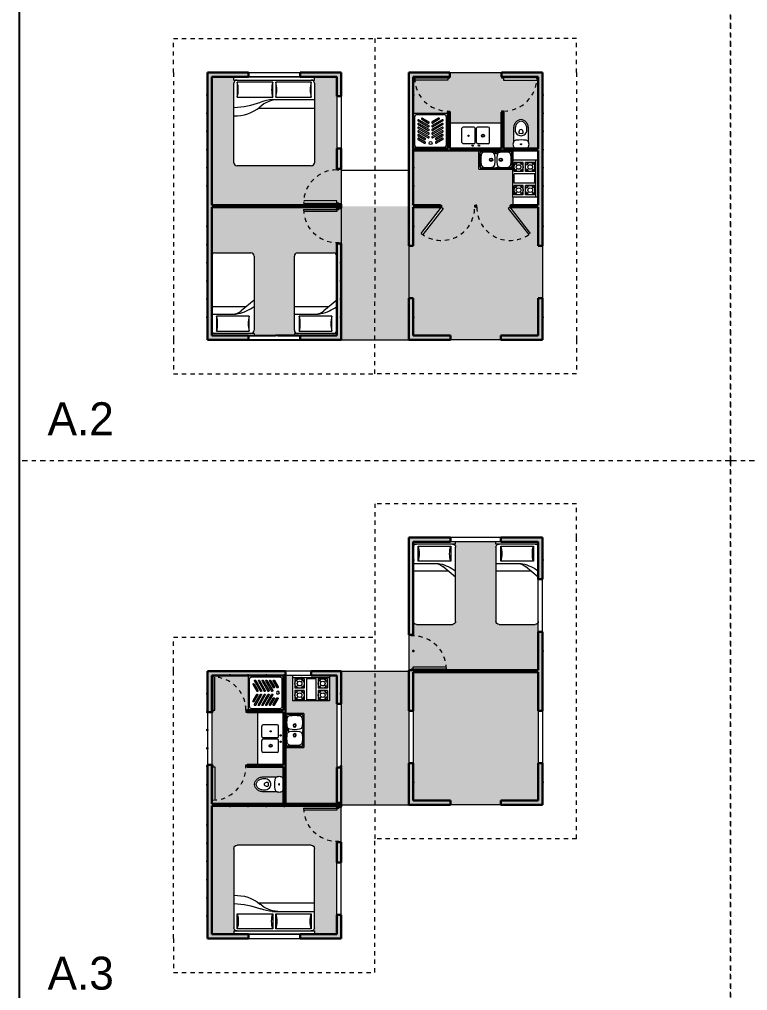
# Model space of a CAD drawing. Header units: millimetres. Extents: x 0 to 77.1, y -22.3 to 58.9.
# Drawn here: x 0.04 to 17.21, y 13.56 to 36.46 of the extents above; entities that cross this region are included whole.
import ezdxf

# ---------------------------------------------------------------- set-up
doc = ezdxf.new("R2010")
doc.units = ezdxf.units.MM
doc.linetypes.add('DASHDOT', pattern=[1, 0.5, -0.25, 0, -0.25])
doc.linetypes.add('HIDDEN4', pattern=[2.34375, 1.5625, -0.78125])
doc.layers.add('0 1 Sombreado', color=7, linetype='Continuous', lineweight=5, true_color=0xd6d6d6)
for name, color, linetype, lineweight in [('0.1normal', 7, 'Continuous', 15), ('01 Moviliario', 251, 'Continuous', 15), ('01gorda', 7, 'Continuous', 30), ('01gris', 252, 'Continuous', 9)]:
    doc.layers.add(name, color=color, linetype=linetype, lineweight=lineweight)

# ---------------------------------------------------------------- blocks, each defined once
blk = doc.blocks.new('MHPLS012')
at = {"linetype": 'ByBlock'}
for p, q in [((-2.024, 0.95), (-0.152, 0.95)), ((-0.076, 0.95), (-0.076, -0.95)), ((-0.076, 0.95), (0, 0.95)), ((0, 0.95), (0, -0.95)), ((-2.1, -0.874), (-2.1, 0.874)), ((-0.483, 0.874), (-0.483, 0.036)), ((-0.127, 0.874), (-0.483, 0.874)), ((-0.127, 0.036), (-0.127, 0.874)), ((-0.737, 0.366), (-0.737, -0.95)), ((-0.533, 0.041), (-0.533, -0.95)), ((-0.483, 0.036), (-0.127, 0.036)), ((-0.483, -0.036), (-0.483, -0.874)), ((-0.127, -0.036), (-0.483, -0.036)), ((-0.127, -0.874), (-0.127, -0.036)), ((-0.483, -0.874), (-0.127, -0.874)), ((-0.152, -0.95), (-2.024, -0.95)), ((-0.076, -0.95), (0, -0.95))]:
    blk.add_line(p, q, dxfattribs=at)
for centre, radius, start, end in [((-2.024, 0.874), 0.0762, 90, 180), ((-0.019, 0.912), 0.898, 177.5673, 219.5461), ((1.615, 1.088), 2.343, 183.3665, 199.2534), ((-0.152, 0.874), 0.0762, 0, 90), ((-0.305, 1.483), 0.635, 253.7398, 286.2602), ((-1.227, -0.125), 0.694, 3.1663, 42.0658), ((-1.458, -0.029), 0.927, 4.2918, 21.7676), ((-0.305, -0.574), 0.635, 73.7398, 106.2602), ((-0.305, 0.574), 0.635, 253.7398, 286.2602), ((-2.024, -0.874), 0.0762, 180, 270), ((-0.305, -1.483), 0.635, 73.7398, 106.2602), ((-0.152, -0.874), 0.0762, 270, 0)]:
    blk.add_arc(centre, radius, start, end, dxfattribs=at)
blk = doc.blocks.new('MHPLS011')
at = {"linetype": 'ByBlock'}
for p, q in [((-1.95, 0.076), (-1.95, 0.924)), ((-1.874, 1), (-0.127, 1)), ((-0.835, 1), (-0.58, 0.697)), ((-0.051, 1), (-0.051, 0)), ((-0.051, 1), (0, 1)), ((0, 1), (0, 0)), ((-0.686, 0), (-0.686, 0.822)), ((-0.457, 0.886), (-0.457, 0.114)), ((-0.102, 0.886), (-0.457, 0.886)), ((-0.102, 0.114), (-0.102, 0.886)), ((-0.508, 0), (-0.508, 0.561)), ((-0.127, 0), (-1.874, 0)), ((-0.457, 0.114), (-0.102, 0.114)), ((-0.051, 0), (0, 0))]:
    blk.add_line(p, q, dxfattribs=at)
for centre, radius, start, end in [((-1.874, 0.924), 0.0762, 90, 180), ((-1.522, 0.392), 1.034, 13.3928, 36.0202), ((-0.127, 0.924), 0.0762, 0, 90), ((-0.813, 0.501), 0.305, 0, 40.1059), ((-0.279, 1.495), 0.635, 253.7398, 286.2602), ((-0.813, 0.561), 0.305, 0, 13.3928), ((-1.874, 0.076), 0.0762, 180, 270), ((-0.279, -0.495), 0.635, 73.7398, 106.2602), ((-0.127, 0.076), 0.0762, 270, 0)]:
    blk.add_arc(centre, radius, start, end, dxfattribs=at)
blk = doc.blocks.new('SAPLS515')
for p, q in [((-0.55, 0.656), (-0.412, 0.576)), ((-0.2, 0.656), (-0.338, 0.576)), ((-0.643, 0.595), (-0.427, 0.47)), ((-0.643, 0.515), (-0.427, 0.39)), ((-0.643, 0.435), (-0.427, 0.31)), ((-0.628, 0.621), (-0.412, 0.496)), ((-0.628, 0.541), (-0.412, 0.416)), ((-0.628, 0.461), (-0.412, 0.336)), ((-0.565, 0.63), (-0.427, 0.55)), ((-0.122, 0.621), (-0.338, 0.496)), ((-0.122, 0.541), (-0.338, 0.416)), ((-0.122, 0.461), (-0.338, 0.336)), ((-0.185, 0.63), (-0.323, 0.55)), ((-0.107, 0.595), (-0.323, 0.47)), ((-0.107, 0.515), (-0.323, 0.39)), ((-0.107, 0.435), (-0.323, 0.31)), ((-0.643, 0.355), (-0.427, 0.23)), ((-0.643, 0.275), (-0.505, 0.195)), ((-0.628, 0.381), (-0.412, 0.256)), ((-0.628, 0.301), (-0.49, 0.221)), ((-0.628, 0.221), (-0.49, 0.141)), ((-0.122, 0.381), (-0.338, 0.256)), ((-0.107, 0.355), (-0.323, 0.23)), ((-0.122, 0.301), (-0.26, 0.221)), ((-0.122, 0.221), (-0.26, 0.141)), ((-0.107, 0.275), (-0.245, 0.195)), ((-0.643, 0.195), (-0.505, 0.115)), ((-0.107, 0.195), (-0.245, 0.115))]:
    blk.add_line(p, q)
blk.add_lwpolyline([(0, 0.76), (0, 0), (-0.75, 0), (-0.75, 0.76), (0, 0.76)], close=True)
blk.add_lwpolyline([(-0.03, 0.68, 0.414214), (-0.08, 0.73), (-0.67, 0.73, 0.414214), (-0.72, 0.68), (-0.72, 0.08, 0.414214), (-0.67, 0.03), (-0.08, 0.03, 0.414214), (-0.03, 0.08)], format="xyb", close=True)
blk.add_circle((-0.375, 0.118), 0.0325)
for centre, start, end in [((-0.558, 0.643), 60, 240), ((-0.192, 0.643), 300, 120), ((-0.636, 0.608), 60, 240), ((-0.636, 0.528), 60, 240), ((-0.636, 0.448), 60, 240), ((-0.419, 0.563), 240, 60), ((-0.419, 0.483), 240, 60), ((-0.331, 0.563), 120, 300), ((-0.331, 0.483), 120, 300), ((-0.114, 0.608), 300, 120), ((-0.114, 0.528), 300, 120), ((-0.114, 0.448), 300, 120), ((-0.636, 0.368), 60, 240), ((-0.636, 0.288), 60, 240), ((-0.636, 0.208), 60, 240), ((-0.497, 0.208), 240, 60), ((-0.419, 0.403), 240, 60), ((-0.419, 0.323), 240, 60), ((-0.419, 0.243), 240, 60), ((-0.331, 0.403), 120, 300), ((-0.331, 0.323), 120, 300), ((-0.331, 0.243), 120, 300), ((-0.253, 0.208), 120, 300), ((-0.114, 0.368), 300, 120), ((-0.114, 0.288), 300, 120), ((-0.114, 0.208), 300, 120), ((-0.497, 0.128), 240, 60), ((-0.253, 0.128), 120, 300)]:
    blk.add_arc(centre, 0.015, start, end)
blk = doc.blocks.new('Muko02pl')
at = {"color": 0, "linetype": 'ByBlock'}
for p, q in [((0.436, 0), (-0.436, 0)), ((-0.436, 0), (-0.436, -0.6)), ((0.436, 0), (0.436, -0.6)), ((0.436, -0.055), (-0.436, -0.055)), ((-0.164, -0.082), (-0.382, -0.082)), ((-0.382, -0.082), (-0.382, -0.3)), ((-0.35, -0.114), (-0.311, -0.152)), ((-0.196, -0.114), (-0.234, -0.152)), ((-0.164, -0.082), (-0.164, -0.3)), ((0.109, -0.082), (-0.109, -0.082)), ((-0.109, -0.082), (-0.109, -0.573)), ((0.109, -0.082), (0.109, -0.573)), ((0.164, -0.082), (0.164, -0.3)), ((0.382, -0.082), (0.164, -0.082)), ((0.196, -0.114), (0.234, -0.152)), ((0.35, -0.114), (0.311, -0.152)), ((0.382, -0.082), (0.382, -0.3)), ((-0.164, -0.3), (-0.382, -0.3)), ((-0.382, -0.355), (-0.382, -0.573)), ((-0.164, -0.355), (-0.382, -0.355)), ((-0.311, -0.229), (-0.35, -0.268)), ((-0.35, -0.386), (-0.311, -0.425)), ((-0.234, -0.229), (-0.196, -0.268)), ((-0.196, -0.386), (-0.234, -0.425)), ((-0.164, -0.355), (-0.164, -0.573)), ((0.382, -0.3), (0.164, -0.3)), ((0.164, -0.355), (0.164, -0.573)), ((0.382, -0.355), (0.164, -0.355)), ((0.234, -0.229), (0.196, -0.268)), ((0.196, -0.386), (0.234, -0.425)), ((0.311, -0.229), (0.35, -0.268)), ((0.35, -0.386), (0.311, -0.425)), ((0.382, -0.355), (0.382, -0.573)), ((0.436, -0.6), (-0.436, -0.6)), ((-0.164, -0.573), (-0.382, -0.573)), ((-0.311, -0.502), (-0.35, -0.541)), ((-0.234, -0.502), (-0.196, -0.541)), ((0.109, -0.573), (-0.109, -0.573)), ((0.382, -0.573), (0.164, -0.573)), ((0.234, -0.502), (0.196, -0.541)), ((0.311, -0.502), (0.35, -0.541))]:
    blk.add_line(p, q, dxfattribs=at)
for centre, radius in [((-0.273, -0.191), 0.109), ((-0.273, -0.191), 0.0545), ((0.273, -0.191), 0.109), ((0.273, -0.191), 0.0545), ((-0.273, -0.464), 0.109), ((-0.273, -0.464), 0.0545), ((0.273, -0.464), 0.109), ((0.273, -0.464), 0.0545)]:
    blk.add_circle(centre, radius, dxfattribs=at)
blk = doc.blocks.new('bacha1')
for p, q in [((712.049, 1579.851), (712.849, 1579.851)), ((712.049, 1579.416), (712.049, 1579.851)), ((712.066, 1579.634), (712.066, 1579.794)), ((712.076, 1579.634), (712.076, 1579.794)), ((712.106, 1579.834), (712.449, 1579.834)), ((712.106, 1579.824), (712.449, 1579.824)), ((712.792, 1579.834), (712.449, 1579.834)), ((712.792, 1579.824), (712.449, 1579.824)), ((712.822, 1579.634), (712.822, 1579.794)), ((712.832, 1579.634), (712.832, 1579.794)), ((712.849, 1579.851), (712.849, 1579.416)), ((712.066, 1579.634), (712.066, 1579.473)), ((712.076, 1579.634), (712.076, 1579.473)), ((712.106, 1579.443), (712.449, 1579.443)), ((712.106, 1579.433), (712.449, 1579.433)), ((712.792, 1579.443), (712.449, 1579.443)), ((712.792, 1579.433), (712.449, 1579.433)), ((712.822, 1579.634), (712.822, 1579.473)), ((712.832, 1579.634), (712.832, 1579.473)), ((712.049, 1579.416), (712.849, 1579.416))]:
    blk.add_line(p, q)
for centre, radius in [((712.335, 1579.634), 0.038), ((712.335, 1579.634), 0.0275), ((712.449, 1579.792), 0.0175), ((712.563, 1579.634), 0.038), ((712.563, 1579.634), 0.0275)]:
    blk.add_circle(centre, radius)
for centre, radius, start, end in [((712.106, 1579.794), 0.04, 90, 180), ((712.106, 1579.794), 0.03, 90, 180), ((712.841, 1579.634), 0.75, 171.3003, 188.6997), ((712.174, 1579.736), 0.075, 97.2543, 171.3003), ((712.259, 1579.066), 0.75, 90, 97.2543), ((712.259, 1579.066), 0.75, 82.3964, 90), ((712.348, 1579.735), 0.075, 8.654, 82.3964), ((711.681, 1579.634), 0.75, 351.346, 8.654), ((713.217, 1579.634), 0.75, 171.346, 188.654), ((712.55, 1579.735), 0.075, 97.6036, 171.346), ((712.639, 1579.066), 0.75, 90, 97.6036), ((712.639, 1579.066), 0.75, 82.7457, 90), ((712.724, 1579.736), 0.075, 8.6997, 82.7457), ((712.792, 1579.794), 0.04, 0, 90), ((712.792, 1579.794), 0.03, 0, 90), ((712.057, 1579.634), 0.75, 351.3003, 8.6997), ((712.106, 1579.473), 0.04, 180, 270), ((712.106, 1579.473), 0.03, 180, 270), ((712.174, 1579.532), 0.075, 188.6997, 262.7457), ((712.259, 1580.201), 0.75, 262.7457, 270), ((712.259, 1580.201), 0.75, 270, 277.6036), ((712.348, 1579.532), 0.075, 277.6036, 351.346), ((712.55, 1579.532), 0.075, 188.654, 262.3964), ((712.639, 1580.201), 0.75, 262.3964, 270), ((712.639, 1580.201), 0.75, 270, 277.2543), ((712.724, 1579.532), 0.075, 277.2543, 351.3003), ((712.792, 1579.473), 0.03, 270, 0), ((712.792, 1579.473), 0.04, 270, 0)]:
    blk.add_arc(centre, radius, start, end)
blk = doc.blocks.new('ISS-I-23')
for points in [[(-0.12, -0.195, 0.039865), (0.11, -0.196, 0.119667), (0.139, -0.189, 0.104889), (0.166, -0.167, 0.089081), (0.182, -0.136, 0.080417), (0.189, -0.098, 0.080417), (0.182, -0.06, 0.089081), (0.166, -0.029, 0.104889), (0.139, -0.007, 0.119667), (0.11, 0), (-0.11, 0, 0.119667), (-0.139, -0.007, 0.104889), (-0.166, -0.029, 0.089081), (-0.182, -0.06, 0.080417), (-0.189, -0.098, 0.080417), (-0.182, -0.136, 0.089081), (-0.166, -0.167, 0.104889), (-0.139, -0.189, 0.119667), (-0.11, -0.196)], [(-0.18, -0.143), (-0.18, -0.437, 0.00435), (-0.18, -0.442, 0.076078), (-0.166, -0.536, 0.08622), (-0.127, -0.61, 0.105939), (-0.066, -0.663, 0.125873), (0, -0.68, 0.125873), (0.066, -0.663, 0.105939), (0.127, -0.61, 0.08622), (0.166, -0.536, 0.076078), (0.18, -0.442, 0.00435), (0.18, -0.437), (0.18, -0.143)], [(0.14, -0.437, 0.10073), (0.129, -0.385, 0.099391), (0.099, -0.341, 0.097553), (0.054, -0.311, 0.096293), (0, -0.301, 0.096293), (-0.054, -0.311, 0.097553), (-0.099, -0.341, 0.099391), (-0.129, -0.385, 0.10073), (-0.14, -0.437, 0.10073)], [(-0.14, -0.437, 0.00435), (-0.14, -0.442, 0.076078), (-0.128, -0.524, 0.08622), (-0.095, -0.586, 0.105939), (-0.047, -0.628, 0.125873), (0, -0.64, 0.125873)], [(0, -0.64, 0.125873), (0.047, -0.628, 0.105939), (0.095, -0.586, 0.08622), (0.128, -0.524, 0.076078), (0.14, -0.442, 0.00435), (0.14, -0.437, 0.00435)]]:
    blk.add_lwpolyline(points, format="xyb")
blk.add_lwpolyline([(0.05, -0.396), (0.05, -0.363, 0.131931), (-0.05, -0.363), (-0.05, -0.396, 1)], format="xyb", close=True)
blk.add_circle((0, -0.1), 0.0127)

msp = doc.modelspace()

# ---------------------------------------------------------------- hatches: boundary and pattern name
at = {"layer": '0 1 Sombreado', "true_color": 0x939598}
h = msp.add_hatch(color=252, dxfattribs=at)
h.dxf.hatch_style = 1
h.paths.add_polyline_path([(6.658, 29.005), (7.525, 29.005), (7.525, 31.173), (7.625, 31.173), (7.625, 28.905), (6.658, 28.905)])
h.paths.add_polyline_path([(4.575, 35.105), (5.443, 35.105), (5.443, 35.205), (4.575, 35.205), (4.475, 35.205), (4.475, 28.905), (5.443, 28.905), (5.443, 29.005), (4.575, 29.005), (4.575, 32.03), (7.525, 32.03), (7.525, 32.08), (6.658, 32.08), (4.575, 32.08)])
at = {"layer": '0 1 Sombreado', "true_color": 0xebebeb}
h = msp.add_hatch(color=7, dxfattribs=at)
h.dxf.hatch_style = 1
h.paths.add_polyline_path([(7.525, 32.913), (7.525, 32.938), (7.525, 35.105), (7, 35.105), (7, 35.029), (6.924, 35.029, -0.414214), (7, 34.953), (7, 33.082, -0.414214), (6.924, 33.005), (5.177, 33.005, -0.414214), (5.1, 33.082), (5.1, 34.953, -0.414214), (5.177, 35.029), (5.1, 35.029), (5.1, 35.105), (4.575, 35.105), (4.575, 32.08), (7.525, 32.08), (7.525, 32.105), (7.525, 32.13), (6.743, 32.13, -0.414214)])
at = {"layer": '0 1 Sombreado', "true_color": 0x939598}
h = msp.add_hatch(color=252, dxfattribs=at)
h.dxf.hatch_style = 1
h.paths.add_polyline_path([(7.525, 34.652), (7.625, 34.652), (7.625, 35.205), (6.658, 35.205), (6.658, 35.205), (6.658, 35.177), (6.658, 35.105), (7.525, 35.105)])
h.paths.add_polyline_path([(7.625, 33.416), (7.525, 33.416), (7.525, 32.938), (7.625, 32.938)])
h = msp.add_hatch(color=252, dxfattribs=at)
h.dxf.hatch_style = 1
h.paths.add_polyline_path([(12.375, 35.205), (11.408, 35.205), (11.408, 35.105), (11.458, 35.105), (12.275, 35.105), (12.275, 33.416), (11.741, 33.416), (11.458, 33.416), (11.458, 34.273), (11.408, 34.273), (11.408, 33.416), (10.193, 33.416), (10.193, 34.273), (10.143, 34.273), (10.143, 33.416), (9.325, 33.416), (9.325, 35.105), (10.193, 35.105), (10.193, 35.205), (9.225, 35.205), (9.225, 31.123), (9.325, 31.123), (9.325, 31.173), (9.325, 32.005), (9.325, 32.03), (9.968, 32.03), (9.968, 32.08), (9.325, 32.08), (9.325, 33.366), (12.275, 33.366), (12.275, 32.105), (12.275, 32.08), (11.683, 32.08), (11.633, 32.08), (11.633, 32.03), (12.275, 32.03), (12.275, 31.123), (12.375, 31.123), (12.375, 31.173), (12.375, 32.005)])
at = {"layer": '0 1 Sombreado', "true_color": 0xebebeb}
h = msp.add_hatch(color=7, dxfattribs=at)
h.dxf.hatch_style = 1
h.paths.add_polyline_path([(9.361, 35.08), (10.143, 35.08), (10.143, 35.105), (9.325, 35.105), (9.325, 34.245), (10.143, 34.245), (10.143, 34.273), (10.143, 34.298, -0.414214)])
h = msp.add_hatch(color=7, dxfattribs=at)
h.dxf.hatch_style = 1
h.paths.add_polyline_path([(12.238, 35.03), (11.458, 35.03), (11.458, 35.08), (11.408, 35.08), (11.408, 35.105), (11.408, 35.205), (10.193, 35.205), (10.193, 35.105), (10.193, 35.08), (10.143, 35.08), (10.143, 35.03), (9.363, 35.03, 0.395599), (10.143, 34.298), (10.193, 34.298), (10.193, 34.273), (10.193, 34.016), (11.408, 34.016), (11.408, 34.273), (11.408, 34.298), (11.458, 34.298, 0.395599)])
h = msp.add_hatch(color=7, dxfattribs=at)
h.dxf.hatch_style = 1
h.paths.add_polyline_path([(12.275, 35.105), (11.458, 35.105), (11.458, 35.08), (12.24, 35.08, -0.414214), (11.458, 34.298), (11.458, 34.273), (11.458, 33.416), (11.757, 33.416, -0.119667), (11.727, 33.423, -0.104889), (11.701, 33.445, -0.089081), (11.684, 33.476, -0.080417), (11.678, 33.514, -0.094775), (11.687, 33.559), (11.687, 33.853, -0.00435), (11.686, 33.858, -0.076078), (11.701, 33.952, -0.08622), (11.739, 34.026, -0.105939), (11.8, 34.079, -0.125873), (11.867, 34.096, -0.125873), (11.933, 34.079, -0.105939), (11.994, 34.026, -0.08622), (12.032, 33.952, -0.080454), (12.047, 33.853), (12.047, 33.559, -0.094778), (12.055, 33.514, -0.080417), (12.049, 33.476, -0.089081), (12.032, 33.445, -0.104889), (12.006, 33.423, -0.119667), (11.977, 33.416), (12.275, 33.416)])
h = msp.add_hatch(color=7, dxfattribs=at)
h.dxf.hatch_style = 1
h.paths.add_polyline_path([(11.675, 32.931), (10.875, 32.931), (10.875, 33.366), (9.325, 33.366), (9.325, 32.105), (9.325, 32.08), (9.968, 32.08), (9.993, 32.08), (9.993, 32.03), (10.033, 32), (9.552, 31.385, 0.60283), (10.775, 32.03), (10.775, 32.08), (10.8, 32.08), (10.825, 32.08), (10.825, 32.03, 0.60283), (12.049, 31.385), (11.568, 32), (11.608, 32.03), (11.608, 32.08), (11.633, 32.08), (11.675, 32.08), (11.675, 32.27)])
h = msp.add_hatch(color=7, dxfattribs=at)
h.dxf.hatch_style = 1
h.paths.add_polyline_path([(7.625, 32.938), (7.575, 32.938), (7.575, 32.913), (7.525, 32.913, 0.395599), (6.745, 32.18), (7.525, 32.18), (7.525, 32.13), (7.575, 32.13), (7.575, 32.105), (7.625, 32.105)])
h = msp.add_hatch(color=7, dxfattribs=at)
h.dxf.hatch_style = 1
h.paths.add_polyline_path([(7.525, 31.173), (7.525, 31.198, -0.414214), (6.743, 31.98), (7.525, 31.98), (7.525, 32.005), (7.525, 32.03), (4.575, 32.03), (4.575, 30.879, -0.414214), (4.652, 30.955), (5.499, 30.955, -0.414214), (5.575, 30.879), (5.575, 29.132, -0.414214), (5.499, 29.056), (5.575, 29.056), (5.575, 29.005), (6.525, 29.005), (6.525, 29.056), (6.602, 29.056, -0.414214), (6.525, 29.132), (6.525, 30.879, -0.414214), (6.602, 30.955), (7.449, 30.955, -0.414214), (7.525, 30.879)])
h = msp.add_hatch(color=7, dxfattribs=at)
h.dxf.hatch_style = 1
h.paths.add_polyline_path([(7.625, 32.005), (7.575, 32.005), (7.575, 31.98), (7.525, 31.98), (7.525, 31.93), (6.745, 31.93, 0.395599), (7.525, 31.198), (7.575, 31.198), (7.575, 31.173), (7.625, 31.173)])
at = {"layer": '0 1 Sombreado', "true_color": 0x58ba48}
h = msp.add_hatch(color=85, dxfattribs=at)
h.dxf.hatch_style = 1
h.paths.add_polyline_path([(8.425, 32.055), (7.625, 32.055), (7.625, 31.173), (7.625, 29.005), (7.625, 28.905), (8.425, 28.905)])
h = msp.add_hatch(color=85, dxfattribs=at)
h.dxf.hatch_style = 1
h.paths.add_polyline_path([(9.225, 32.055), (8.425, 32.055), (8.425, 28.905), (9.225, 28.905)])
at = {"layer": '0 1 Sombreado', "true_color": 0xebebeb}
h = msp.add_hatch(color=7, dxfattribs=at)
h.dxf.hatch_style = 1
h.paths.add_polyline_path([(12.375, 31.123), (12.275, 31.123), (12.275, 31.173), (12.275, 32.03), (11.633, 32.03), (11.633, 32.03), (11.608, 32.03), (12.089, 31.414, -0.624849), (10.825, 32.03), (10.8, 32.03), (10.775, 32.03, -0.624849), (9.512, 31.414), (9.993, 32.03), (9.968, 32.03), (9.325, 32.03), (9.325, 31.123), (9.225, 31.123), (9.225, 29.888), (9.325, 29.888), (9.325, 29.838), (9.325, 29.005), (10.208, 29.005), (10.208, 28.905), (11.393, 28.905), (11.393, 29.005), (12.275, 29.005), (12.275, 29.888), (12.375, 29.888)])
at = {"layer": '0 1 Sombreado', "true_color": 0x939598}
h = msp.add_hatch(color=252, dxfattribs=at)
h.dxf.hatch_style = 1
h.paths.add_polyline_path([(10.208, 29.005), (9.325, 29.005), (9.325, 29.888), (9.225, 29.888), (9.225, 29.838), (9.225, 28.905), (10.208, 28.905)])
h = msp.add_hatch(color=252, dxfattribs=at)
h.dxf.hatch_style = 1
h.paths.add_polyline_path([(12.375, 29.888), (12.275, 29.888), (12.275, 29.005), (11.393, 29.005), (11.393, 28.905), (12.375, 28.905)])
at = {"layer": '0 1 Sombreado', "true_color": 0xebebeb}
h = msp.add_hatch(color=7, dxfattribs=at)
h.dxf.hatch_style = 1
h.paths.add_polyline_path([(12.275, 22.023), (12.275, 22.267, -0.414214), (12.199, 22.191), (11.352, 22.191, -0.414214), (11.275, 22.267), (11.275, 24.014, -0.414214), (11.352, 24.09), (11.275, 24.09), (11.275, 24.141), (10.325, 24.141), (10.325, 24.09), (10.249, 24.09, -0.414214), (10.325, 24.014), (10.325, 22.267, -0.414214), (10.249, 22.191), (9.402, 22.191, -0.414214), (9.325, 22.267), (9.325, 21.948), (9.325, 21.923, -0.414214), (10.108, 21.141), (9.325, 21.141), (9.325, 21.116), (12.275, 21.116)])
h.paths.add_polyline_path([(9.325, 21.923), (9.275, 21.923), (9.275, 21.948), (9.225, 21.948), (9.225, 21.116), (9.275, 21.116), (9.275, 21.141), (9.325, 21.141), (9.325, 21.191), (10.106, 21.191, 0.395599)])
h.paths.add_polyline_path([(7.525, 20.323), (7.525, 20.991), (7.356, 20.991), (7.356, 20.391), (6.484, 20.391), (6.484, 20.991), (6.315, 20.991), (6.315, 20.095), (6.75, 20.095), (6.75, 19.295), (6.315, 19.295), (6.315, 17.966), (7.525, 17.966), (7.525, 17.991), (7.525, 18.823)])
h.paths.add_polyline_path([(5.665, 20.123), (5.408, 20.123), (5.383, 20.123), (5.383, 20.173, 0.395599), (4.65, 20.953), (4.65, 20.173), (4.6, 20.173), (4.6, 20.123), (4.575, 20.123), (4.575, 18.883), (4.6, 18.883), (4.6, 18.833), (4.65, 18.833), (4.65, 18.053, 0.395599), (5.383, 18.833), (5.383, 18.883), (5.408, 18.883), (5.665, 18.883)])
h.paths.add_polyline_path([(12.275, 20.158), (12.275, 20.208), (12.275, 21.066), (11.683, 21.066), (9.325, 21.066), (9.325, 20.158), (9.325, 18.923), (9.325, 18.873), (9.325, 18.041), (10.208, 18.041), (10.208, 17.941), (11.393, 17.941), (11.393, 18.041), (12.275, 18.041), (12.275, 18.923)])
h.paths.add_polyline_path([(4.6, 20.955), (4.6, 20.173), (4.575, 20.173), (4.575, 20.991), (5.436, 20.991), (5.436, 20.173), (5.408, 20.173), (5.383, 20.173, 0.414214)])
at = {"layer": '0 1 Sombreado', "true_color": 0x939598}
h = msp.add_hatch(color=252, dxfattribs=at)
h.dxf.hatch_style = 1
h.paths.add_polyline_path([(10.208, 24.141), (9.325, 24.141), (9.325, 21.948), (9.225, 21.948), (9.225, 23.308), (9.225, 24.241), (10.208, 24.241)])
h = msp.add_hatch(color=252, dxfattribs=at)
h.dxf.hatch_style = 1
h.paths.add_polyline_path([(12.375, 23.258), (12.275, 23.258), (12.275, 24.141), (11.393, 24.141), (11.393, 24.241), (12.375, 24.241)])
h = msp.add_hatch(color=252, dxfattribs=at)
h.dxf.hatch_style = 1
h.paths.add_polyline_path([(12.375, 21.041), (12.375, 22.023), (12.275, 22.023), (12.275, 21.973), (12.275, 21.116), (11.633, 21.116), (9.225, 21.116), (9.225, 20.158), (9.325, 20.158), (9.325, 20.208), (9.325, 21.041), (9.325, 21.066), (12.275, 21.066), (12.275, 20.158), (12.375, 20.158)])
h.paths.add_polyline_path([(4.475, 17.966), (7.525, 17.966), (7.525, 17.916), (4.575, 17.916), (4.575, 14.891), (5.443, 14.891), (5.443, 14.791), (4.475, 14.791)])
h.paths.add_polyline_path([(7.525, 20.323), (7.625, 20.323), (7.625, 21.091), (6.92, 21.091), (6.92, 20.991), (7.525, 20.991)])
h.paths.add_polyline_path([(7.625, 18.823), (7.525, 18.823), (7.525, 17.991), (7.625, 17.991)])
h = msp.add_hatch(color=252, dxfattribs=at)
h.dxf.hatch_style = 1
edge = h.paths.add_edge_path()
edge.add_line((6.315, 20.966), (6.315, 21.091))
edge.add_line((6.315, 21.091), (4.475, 21.091))
edge.add_line((4.475, 21.091), (4.475, 20.123))
edge.add_line((4.475, 20.123), (4.575, 20.123))
edge.add_line((4.575, 20.123), (4.574, 20.991))
edge.add_line((4.574, 20.991), (6.263, 20.991))
edge.add_line((6.263, 20.991), (6.265, 20.173))
edge.add_line((6.265, 20.173), (5.408, 20.173))
edge.add_line((5.408, 20.173), (5.408, 20.123))
edge.add_line((5.408, 20.123), (6.265, 20.123))
edge.add_line((6.265, 20.123), (6.265, 18.883))
edge.add_line((6.265, 18.883), (5.408, 18.883))
edge.add_line((5.408, 18.883), (5.408, 18.833))
edge.add_line((5.408, 18.833), (6.265, 18.833))
edge.add_line((6.265, 18.833), (6.265, 17.966))
edge.add_line((6.265, 17.966), (4.575, 17.966))
edge.add_line((4.575, 17.966), (4.575, 18.883))
edge.add_line((4.575, 18.883), (4.475, 18.883))
edge.add_line((4.475, 18.883), (4.475, 17.916))
edge.add_line((4.475, 17.916), (6.315, 17.916))
edge.add_line((6.315, 17.916), (6.315, 18.016))
edge.add_line((6.315, 18.016), (6.315, 18.016))
edge.add_line((6.315, 18.016), (6.315, 20.966))
at = {"layer": '0 1 Sombreado', "true_color": 0x58ba48}
h = msp.add_hatch(color=85, dxfattribs=at)
h.dxf.hatch_style = 1
h.paths.add_polyline_path([(8.425, 21.091), (7.625, 21.091), (7.625, 20.208), (7.625, 18.041), (7.625, 17.941), (8.425, 17.941)])
h = msp.add_hatch(color=85, dxfattribs=at)
h.dxf.hatch_style = 1
h.paths.add_polyline_path([(9.225, 21.091), (8.425, 21.091), (8.425, 17.941), (9.225, 17.941)])
at = {"layer": '0 1 Sombreado', "true_color": 0xebebeb}
h = msp.add_hatch(color=7, dxfattribs=at)
h.dxf.hatch_style = 1
edge = h.paths.add_edge_path()
edge.add_line((4.575, 17.966), (4.575, 18.833))
edge.add_line((4.575, 18.833), (4.6, 18.833))
edge.add_line((4.6, 18.833), (4.6, 18.051))
edge.add_arc((4.6, 18.833), 0.782, 270, 360)
edge.add_line((5.383, 18.833), (5.408, 18.833))
edge.add_line((5.408, 18.833), (6.265, 18.833))
edge.add_line((6.265, 18.833), (6.265, 18.534))
edge.add_arc((6.201, 18.534), 0.0636, 0, 27.2959)
edge.add_arc((6.185, 18.526), 0.0822, 27.2959, 51.2472)
edge.add_arc((6.174, 18.512), 0.0994, 51.2472, 71.6093)
edge.add_arc((6.167, 18.491), 0.122, 71.6093, 90)
edge.add_arc((6.167, 18.491), 0.122, 90, 111.6562)
edge.add_line((6.122, 18.604), (5.828, 18.604))
edge.add_arc((5.823, 18.291), 0.313, 89.003, 90)
edge.add_arc((5.823, 18.291), 0.313, 90, 107.4022)
edge.add_arc((5.802, 18.357), 0.245, 107.4022, 127.1137)
edge.add_arc((5.771, 18.398), 0.193, 127.1137, 151.303)
edge.add_arc((5.723, 18.424), 0.138, 151.303, 180)
edge.add_arc((5.723, 18.424), 0.138, 180, 208.697)
edge.add_arc((5.771, 18.451), 0.193, 208.697, 232.8863)
edge.add_arc((5.802, 18.492), 0.245, 232.8863, 252.5978)
edge.add_arc((5.823, 18.558), 0.313, 252.5978, 270.997)
edge.add_line((5.828, 18.244), (6.122, 18.244))
edge.add_arc((6.167, 18.357), 0.122, 248.3431, 270)
edge.add_arc((6.167, 18.357), 0.122, 270, 288.3907)
edge.add_arc((6.174, 18.336), 0.0994, 288.3907, 308.7528)
edge.add_arc((6.185, 18.323), 0.0822, 308.7528, 332.7041)
edge.add_arc((6.201, 18.314), 0.0636, 332.7041, 360)
edge.add_line((6.265, 18.314), (6.265, 17.966))
edge.add_line((6.265, 17.966), (4.575, 17.966))
at = {"layer": '0 1 Sombreado', "true_color": 0x939598}
h = msp.add_hatch(color=252, dxfattribs=at)
h.dxf.hatch_style = 1
h.paths.add_polyline_path([(10.208, 18.041), (9.325, 18.041), (9.325, 18.923), (9.225, 18.923), (9.225, 18.873), (9.225, 17.941), (10.208, 17.941)])
h = msp.add_hatch(color=252, dxfattribs=at)
h.dxf.hatch_style = 1
h.paths.add_polyline_path([(12.375, 18.923), (12.275, 18.923), (12.275, 18.041), (11.393, 18.041), (11.393, 17.941), (12.375, 17.941)])
at = {"layer": '0 1 Sombreado', "true_color": 0xebebeb}
h = msp.add_hatch(color=7, dxfattribs=at)
h.dxf.hatch_style = 1
h.paths.add_polyline_path([(7.525, 17.083), (7.525, 17.058), (7.525, 14.891), (7, 14.891), (7, 14.967), (6.924, 14.967, 0.414214), (7, 15.043), (7, 16.914, 0.414214), (6.924, 16.991), (5.177, 16.991, 0.414214), (5.1, 16.914), (5.1, 15.043, 0.414214), (5.177, 14.967), (5.1, 14.967), (5.1, 14.891), (4.575, 14.891), (4.575, 17.916), (7.525, 17.916), (7.525, 17.891), (7.525, 17.866), (6.743, 17.866, 0.414214)])
h = msp.add_hatch(color=7, dxfattribs=at)
h.dxf.hatch_style = 1
h.paths.add_polyline_path([(7.625, 17.058), (7.575, 17.058), (7.575, 17.083), (7.525, 17.083, -0.395599), (6.745, 17.816), (7.525, 17.816), (7.525, 17.866), (7.575, 17.866), (7.575, 17.891), (7.625, 17.891)])
at = {"layer": '0 1 Sombreado', "true_color": 0x939598}
h = msp.add_hatch(color=252, dxfattribs=at)
h.dxf.hatch_style = 1
h.paths.add_polyline_path([(7.525, 15.344), (7.625, 15.344), (7.625, 14.791), (6.658, 14.791), (6.658, 14.791), (6.658, 14.819), (6.658, 14.891), (7.525, 14.891)])
h.paths.add_polyline_path([(7.625, 16.58), (7.525, 16.58), (7.525, 17.058), (7.625, 17.058)])

# ---------------------------------------------------------------- linework, layer by layer
for p, q in [((6.658, 35.205), (6.658, 35.205)), ((6.658, 35.205), (6.658, 35.177)), ((11.2, 33.416), (10.4, 33.416)), ((5.443, 29.005), (6.083, 29.005)), ((6.638, 29.005), (6.083, 29.005)), ((5.443, 20.991), (6.083, 20.991)), ((6.658, 14.791), (6.658, 14.819)), ((6.658, 14.791), (6.658, 14.791))]:
    msp.add_line(p, q)
at = {"color": 9}
msp.add_line((6.137, 29.005), (6.632, 29.005), dxfattribs=at)
msp.add_lwpolyline([(0.043, 58.77), (77.091, 58.77), (77.091, 0.972), (0.043, 0.972)], close=True)
for points in [[(5.443, 35.206), (5.443, 35.205), (5.443, 35.205)], [(5.443, 35.177), (5.443, 35.205)], [(6.658, 35.205), (6.658, 35.205), (6.658, 35.206)], [(5.443, 28.934), (5.443, 28.905), (6.658, 28.905), (6.658, 28.934)], [(5.443, 28.904), (5.443, 28.905), (6.658, 28.905), (6.658, 28.904)], [(5.443, 21.092), (5.443, 21.091), (6.315, 21.091)], [(5.443, 14.819), (5.443, 14.791)], [(5.443, 14.79), (5.443, 14.791), (5.443, 14.791)], [(6.658, 14.791), (6.658, 14.791), (6.658, 14.79)]]:
    msp.add_lwpolyline(points)
at = {"layer": '0.1normal'}
for p, q in [((5.443, 35.205), (6.658, 35.206)), ((5.443, 35.105), (6.658, 35.105)), ((10.143, 35.08), (10.193, 35.08)), ((10.193, 35.205), (11.408, 35.205)), ((11.458, 35.08), (11.408, 35.08)), ((12.275, 33.416), (12.275, 35.105)), ((7.525, 34.652), (7.525, 33.416)), ((7.625, 34.652), (7.625, 33.416)), ((10.193, 33.416), (11.408, 33.416)), ((12.275, 32.105), (12.275, 33.366)), ((7.625, 32.938), (7.625, 31.173)), ((7.625, 32.905), (9.225, 32.905)), ((8.426, 32.905), (9.225, 32.905)), ((7.525, 32.13), (7.575, 32.13)), ((9.993, 32.03), (9.993, 32.08)), ((11.608, 32.03), (11.608, 32.08)), ((7.525, 31.98), (7.575, 31.98)), ((9.225, 31.123), (9.225, 29.888)), ((12.375, 31.123), (12.375, 29.888)), ((5.443, 29.005), (6.658, 29.005)), ((7.625, 28.905), (9.225, 28.905)), ((11.393, 28.905), (10.208, 28.905)), ((11.393, 24.241), (10.208, 24.241)), ((11.393, 24.141), (10.208, 24.141)), ((9.225, 22.023), (9.225, 23.258)), ((12.275, 22.023), (12.275, 23.258)), ((12.375, 22.023), (12.375, 23.258)), ((9.225, 21.948), (9.225, 21.116)), ((6.92, 21.091), (6.315, 21.091)), ((7.625, 21.091), (9.225, 21.091)), ((9.325, 21.141), (9.275, 21.141)), ((6.92, 20.991), (6.315, 20.991)), ((4.6, 20.173), (4.6, 20.123)), ((7.625, 20.323), (7.525, 20.323)), ((7.525, 20.323), (7.525, 18.823)), ((7.625, 20.323), (7.625, 18.823)), ((9.225, 20.158), (9.225, 18.923)), ((9.225, 20.158), (9.225, 18.923)), ((9.325, 20.158), (9.325, 18.923)), ((9.325, 20.158), (9.325, 18.923)), ((12.275, 20.158), (12.275, 18.923)), ((12.275, 20.158), (12.275, 18.923)), ((12.375, 20.158), (12.375, 18.923)), ((12.375, 20.158), (12.375, 18.923)), ((4.475, 20.123), (4.475, 18.883)), ((4.575, 20.123), (4.575, 18.883)), ((6.265, 20.11), (6.265, 18.896)), ((4.6, 18.833), (4.6, 18.883)), ((7.625, 18.823), (7.525, 18.823)), ((7.625, 17.058), (7.625, 18.823)), ((7.625, 18.823), (7.625, 18.658)), ((7.525, 17.866), (7.575, 17.866)), ((7.625, 17.941), (9.225, 17.941)), ((11.393, 17.941), (10.208, 17.941)), ((7.525, 15.344), (7.525, 16.58)), ((7.625, 15.344), (7.625, 16.58)), ((5.443, 14.891), (6.658, 14.891)), ((5.443, 14.791), (6.658, 14.79))]:
    msp.add_line(p, q, dxfattribs=at)
at = {"layer": '0.1normal', "color": 252, "linetype": 'DASHDOT', "ltscale": 0.25, "true_color": 0x939598}
for points in [[(16.808, 26.052), (0.043, 26.052), (0.043, 38.059), (16.808, 38.059)], [(34.372, 26.052), (16.808, 26.052), (16.808, 38.059), (34.372, 38.059)], [(16.808, 26.052), (0.043, 26.052), (0.043, 12.979), (16.808, 12.979)], [(34.372, 26.052), (16.808, 26.052), (16.808, 12.979), (34.372, 12.979)]]:
    msp.add_lwpolyline(points, close=True, dxfattribs=at)
at = {"layer": '0.1normal'}
for points in [[(5.443, 35.206), (6.658, 35.206), (6.658, 35.105), (5.443, 35.105)], [(10.143, 35.08), (10.143, 35.105), (10.193, 35.105), (10.193, 35.08)], [(11.458, 35.08), (11.458, 35.105), (11.408, 35.105), (11.408, 35.08)], [(10.143, 34.273), (10.143, 34.298), (10.193, 34.298), (10.193, 34.273)], [(11.458, 34.273), (11.458, 34.298), (11.408, 34.298), (11.408, 34.273)], [(7.525, 32.938), (7.525, 32.913), (7.575, 32.913), (7.575, 32.938)], [(7.525, 32.13), (7.525, 32.105), (7.575, 32.105), (7.575, 32.13)], [(9.993, 32.03), (9.968, 32.03), (9.968, 32.08), (9.993, 32.08)], [(10.8, 32.03), (10.775, 32.03), (10.775, 32.08), (10.8, 32.08)], [(10.8, 32.03), (10.825, 32.03), (10.825, 32.08), (10.8, 32.08)], [(11.608, 32.03), (11.633, 32.03), (11.633, 32.08), (11.608, 32.08)], [(7.525, 31.98), (7.525, 32.005), (7.575, 32.005), (7.575, 31.98)], [(7.525, 31.173), (7.525, 31.198), (7.575, 31.198), (7.575, 31.173)], [(9.325, 21.948), (9.325, 21.923), (9.275, 21.923), (9.275, 21.948)], [(9.325, 21.141), (9.325, 21.116), (9.275, 21.116), (9.275, 21.141)], [(4.6, 20.173), (4.575, 20.173), (4.575, 20.123), (4.6, 20.123)], [(5.408, 20.173), (5.383, 20.173), (5.383, 20.123), (5.408, 20.123)], [(4.6, 18.833), (4.575, 18.833), (4.575, 18.883), (4.6, 18.883)], [(5.408, 18.833), (5.383, 18.833), (5.383, 18.883), (5.408, 18.883)], [(7.525, 17.866), (7.525, 17.891), (7.575, 17.891), (7.575, 17.866)], [(7.525, 17.058), (7.525, 17.083), (7.575, 17.083), (7.575, 17.058)], [(5.443, 14.79), (6.658, 14.79), (6.658, 14.891), (5.443, 14.891)]]:
    msp.add_lwpolyline(points, close=True, dxfattribs=at)
for points in [[(9.361, 35.08), (10.143, 35.08)], [(10.143, 35.08), (10.143, 35.03), (9.363, 35.03)], [(11.458, 35.08), (11.458, 35.03), (12.238, 35.03)], [(12.24, 35.08), (11.458, 35.08)], [(6.743, 32.13), (7.525, 32.13)], [(7.525, 32.13), (7.525, 32.18), (6.745, 32.18)], [(6.743, 31.98), (7.525, 31.98)], [(7.525, 31.98), (7.525, 31.93), (6.745, 31.93)], [(9.512, 31.414), (9.993, 32.03)], [(9.993, 32.03), (10.033, 32), (9.552, 31.385)], [(11.608, 32.03), (11.568, 32), (12.049, 31.385)], [(12.089, 31.414), (11.608, 32.03)], [(9.325, 21.141), (9.325, 21.191), (10.106, 21.191)], [(10.108, 21.141), (9.325, 21.141)], [(4.6, 20.955), (4.6, 20.173)], [(4.6, 20.173), (4.65, 20.173), (4.65, 20.953)], [(4.6, 18.833), (4.65, 18.833), (4.65, 18.053)], [(4.6, 18.051), (4.6, 18.833)], [(6.743, 17.866), (7.525, 17.866)], [(7.525, 17.866), (7.525, 17.816), (6.745, 17.816)]]:
    msp.add_lwpolyline(points, dxfattribs=at)
at = {"layer": '0.1normal', "linetype": 'DASHDOT', "ltscale": 0.009}
for centre, start, end in [((10.143, 35.08), 180, 270), ((11.458, 35.08), 270, 0), ((7.525, 32.13), 90, 180), ((7.525, 31.98), 180, 270), ((9.993, 32.03), 232.0034, 360), ((11.608, 32.03), 180, 307.9966), ((9.325, 21.141), 360, 90), ((4.6, 20.173), 360, 90), ((4.6, 18.833), 270, 0), ((7.525, 17.866), 180, 270)]:
    msp.add_arc(centre, 0.782, start, end, dxfattribs=at)
at = {"layer": '0.1normal'}
for p in [(5.418, 35.105), (5.84, 35.105), (6.261, 35.105), (6.683, 35.105), (7.104, 35.105), (9.747, 35.105), (10.168, 35.105), (11.433, 35.105), (11.854, 35.105), (4.997, 29.005), (5.418, 29.005), (5.84, 29.005), (6.261, 29.005), (6.683, 29.005), (7.104, 29.005), (4.997, 20.991), (5.418, 20.991), (5.84, 20.991), (6.261, 20.991), (6.683, 20.991), (7.104, 20.991), (4.575, 20.569), (4.575, 20.148), (4.575, 18.437), (5.418, 14.891), (5.84, 14.891), (6.261, 14.891), (6.683, 14.891), (7.104, 14.891)]:
    msp.add_point(p, dxfattribs=at)
at = {"layer": '01 Moviliario'}
for p, q in [((11.408, 34.016), (10.193, 34.016)), ((10.475, 33.559), (10.475, 33.891)), ((10.755, 33.921), (10.505, 33.921)), ((10.785, 33.559), (10.785, 33.891)), ((10.815, 33.559), (10.815, 33.891)), ((11.095, 33.921), (10.845, 33.921)), ((11.125, 33.559), (11.125, 33.891)), ((10.755, 33.529), (10.505, 33.529)), ((11.095, 33.529), (10.845, 33.529)), ((11.675, 33.142), (11.675, 33.366)), ((12.275, 32.08), (12.275, 33.366)), ((11.675, 32.27), (11.675, 32.08)), ((5.665, 18.883), (5.665, 20.123)), ((5.76, 19.548), (5.76, 19.798)), ((6.122, 19.828), (5.79, 19.828)), ((6.152, 19.548), (6.152, 19.798)), ((6.122, 19.518), (5.79, 19.518)), ((6.122, 19.488), (5.79, 19.488)), ((5.76, 19.208), (5.76, 19.458)), ((6.152, 19.208), (6.152, 19.458)), ((6.122, 19.178), (5.79, 19.178))]:
    msp.add_line(p, q, dxfattribs=at)
for centre, radius in [((10.63, 33.716), 0.015), ((10.97, 33.716), 0.035), ((10.97, 33.716), 0.025), ((10.725, 33.482), 0.015), ((10.875, 33.482), 0.015), ((5.965, 19.673), 0.015), ((6.199, 19.578), 0.015), ((5.965, 19.333), 0.035), ((5.965, 19.333), 0.025), ((6.199, 19.428), 0.015)]:
    msp.add_circle(centre, radius, dxfattribs=at)
for centre, start, end in [((10.505, 33.891), 90, 180), ((10.755, 33.891), 0, 90), ((10.845, 33.891), 90, 180), ((11.095, 33.891), 0, 90), ((10.505, 33.559), 180, 270), ((10.755, 33.559), 270, 0), ((10.845, 33.559), 180, 270), ((11.095, 33.559), 270, 0), ((5.79, 19.798), 90, 180), ((6.122, 19.798), 0, 90), ((5.79, 19.548), 180, 270), ((5.79, 19.458), 90, 180), ((6.122, 19.548), 270, 0), ((6.122, 19.458), 0, 90), ((5.79, 19.208), 180, 270), ((6.122, 19.208), 270, 0)]:
    msp.add_arc(centre, 0.03, start, end, dxfattribs=at)
at = {"layer": '01gorda'}
for p, q in [((4.475, 35.205), (4.475, 28.905)), ((4.475, 35.205), (5.443, 35.205)), ((4.475, 35.105), (4.475, 32.105)), ((4.475, 34.652), (4.475, 35.105)), ((4.575, 35.205), (5.443, 35.205)), ((5.443, 35.105), (4.575, 35.105)), ((4.575, 35.105), (4.575, 32.08)), ((4.575, 35.105), (5.443, 35.105)), ((5.443, 35.206), (5.443, 35.105)), ((6.658, 35.205), (7.625, 35.205)), ((6.658, 35.205), (7.625, 35.205)), ((6.658, 35.205), (6.658, 35.105)), ((7.525, 35.105), (6.658, 35.105)), ((6.658, 35.105), (7.525, 35.105)), ((7.525, 35.105), (7.525, 34.652)), ((7.625, 35.205), (7.625, 34.652)), ((9.225, 32.905), (9.225, 35.205)), ((9.225, 35.205), (9.225, 31.123)), ((9.225, 35.205), (9.225, 31.123)), ((9.225, 35.205), (10.193, 35.205)), ((9.325, 35.105), (9.325, 33.416)), ((9.325, 35.105), (9.325, 33.416)), ((9.325, 33.416), (9.325, 35.105)), ((9.325, 35.105), (10.193, 35.105)), ((10.193, 35.205), (10.193, 35.105)), ((11.408, 35.205), (12.375, 35.205)), ((11.408, 35.205), (11.408, 35.105)), ((11.408, 35.105), (12.275, 35.105)), ((12.275, 35.105), (12.275, 33.416)), ((12.375, 35.205), (12.375, 31.123)), ((12.375, 32.105), (12.375, 35.105)), ((7.625, 34.652), (7.525, 34.652)), ((7.525, 34.652), (7.625, 34.652)), ((10.143, 34.273), (10.143, 33.416)), ((10.193, 34.273), (10.143, 34.273)), ((10.193, 33.416), (10.193, 34.273)), ((11.408, 33.416), (11.408, 34.273)), ((11.458, 34.273), (11.408, 34.273)), ((11.458, 34.273), (11.458, 33.416)), ((7.525, 33.416), (7.525, 32.938)), ((7.625, 33.416), (7.525, 33.416)), ((7.625, 33.416), (7.625, 32.938)), ((9.325, 33.366), (9.325, 32.08)), ((9.325, 33.366), (9.325, 32.08)), ((9.325, 32.105), (9.325, 33.366)), ((11.741, 33.416), (12.275, 33.416)), ((11.854, 33.366), (11.854, 33.366)), ((12.275, 33.366), (12.275, 32.08)), ((7.625, 32.938), (7.525, 32.938)), ((9.325, 32.559), (9.325, 32.105)), ((12.375, 32.559), (12.375, 32.105)), ((6.658, 32.08), (7.525, 32.08)), ((7.539, 32.091), (7.611, 32.019)), ((7.539, 32.019), (7.611, 32.091)), ((9.325, 32.08), (9.968, 32.08)), ((9.968, 32.08), (9.968, 32.03)), ((11.683, 32.08), (11.633, 32.08)), ((11.633, 32.08), (11.633, 32.03)), ((11.683, 32.08), (12.275, 32.08)), ((4.475, 32.005), (4.475, 29.005)), ((4.475, 31.552), (4.475, 32.005)), ((4.575, 32.03), (4.575, 29.005)), ((7.104, 32.03), (7.104, 32.03)), ((9.325, 32.03), (9.325, 31.123)), ((9.325, 32.03), (9.325, 31.123)), ((9.325, 32.03), (9.968, 32.03)), ((9.325, 32.005), (9.325, 31.123)), ((9.325, 31.552), (9.325, 32.005)), ((11.633, 32.03), (12.275, 32.03)), ((11.854, 32.03), (11.854, 32.03)), ((12.275, 32.03), (12.275, 31.123)), ((12.375, 32.005), (12.375, 31.123)), ((12.375, 31.552), (12.375, 32.005)), ((7.525, 29.005), (7.525, 31.173)), ((7.625, 31.173), (7.525, 31.173)), ((7.625, 31.173), (7.625, 28.905)), ((7.625, 31.173), (7.625, 29.005)), ((9.225, 31.123), (9.225, 31.173)), ((9.325, 31.173), (9.325, 31.123)), ((12.275, 31.123), (12.275, 31.173)), ((12.375, 31.173), (12.375, 31.123)), ((9.325, 31.123), (9.225, 31.123)), ((12.375, 31.123), (12.275, 31.123)), ((9.225, 29.888), (9.225, 28.905)), ((9.225, 29.888), (9.225, 28.905)), ((9.225, 29.838), (9.225, 29.888)), ((9.225, 29.888), (9.325, 29.888)), ((9.325, 29.888), (9.325, 29.005)), ((9.325, 29.888), (9.325, 29.005)), ((9.325, 29.888), (9.325, 29.005)), ((9.325, 29.888), (9.325, 29.838)), ((12.275, 29.888), (12.275, 29.005)), ((12.275, 29.838), (12.275, 29.888)), ((12.275, 29.888), (12.375, 29.888)), ((12.375, 29.888), (12.375, 28.905)), ((12.375, 29.888), (12.375, 29.005)), ((12.375, 29.888), (12.375, 29.838)), ((4.475, 28.905), (5.443, 28.905)), ((4.575, 29.005), (5.443, 29.005)), ((5.443, 29.005), (5.443, 28.905)), ((6.658, 29.005), (7.525, 29.005)), ((6.658, 29.005), (6.658, 28.905)), ((6.658, 28.905), (7.625, 28.905)), ((9.225, 28.905), (10.208, 28.905)), ((10.208, 29.005), (9.325, 29.005)), ((10.208, 29.005), (10.158, 29.005)), ((10.158, 28.905), (10.208, 28.905)), ((10.208, 28.905), (10.208, 29.005)), ((11.393, 28.905), (11.393, 29.005)), ((11.393, 29.005), (11.443, 29.005)), ((11.393, 29.005), (12.275, 29.005)), ((11.393, 28.905), (12.375, 28.905)), ((11.443, 28.905), (11.393, 28.905)), ((9.225, 23.258), (9.225, 24.241)), ((9.225, 24.241), (10.208, 24.241)), ((9.225, 23.258), (9.225, 24.241)), ((9.225, 24.241), (9.225, 21.948)), ((9.225, 24.241), (9.225, 21.948)), ((9.325, 23.258), (9.325, 24.141)), ((9.325, 23.258), (9.325, 24.141)), ((9.325, 23.258), (9.325, 24.141)), ((10.208, 24.141), (9.325, 24.141)), ((10.158, 24.241), (10.208, 24.241)), ((10.208, 24.141), (10.158, 24.141)), ((10.208, 24.241), (10.208, 24.141)), ((11.393, 24.241), (12.375, 24.241)), ((11.443, 24.241), (11.393, 24.241)), ((11.393, 24.241), (11.393, 24.141)), ((11.393, 24.141), (11.443, 24.141)), ((11.393, 24.141), (12.275, 24.141)), ((12.275, 23.258), (12.275, 24.141)), ((12.375, 23.258), (12.375, 24.241)), ((12.375, 24.241), (12.375, 23.258)), ((12.375, 23.258), (12.375, 24.141)), ((9.225, 23.308), (9.225, 23.258)), ((9.325, 23.258), (9.325, 23.308)), ((9.325, 21.948), (9.325, 23.258)), ((12.275, 23.308), (12.275, 23.258)), ((12.275, 23.258), (12.375, 23.258)), ((12.375, 23.258), (12.375, 23.308)), ((9.225, 21.948), (9.225, 22.023)), ((9.225, 21.948), (9.225, 22.023)), ((9.225, 22.023), (9.225, 21.973)), ((12.275, 21.116), (12.275, 22.023)), ((12.275, 22.023), (12.275, 21.973)), ((12.375, 22.023), (12.275, 22.023)), ((12.375, 20.158), (12.375, 22.023)), ((12.375, 21.141), (12.375, 22.023)), ((12.375, 21.973), (12.375, 22.023)), ((12.375, 22.023), (12.375, 20.158)), ((9.325, 21.948), (9.225, 21.948)), ((12.375, 21.594), (12.375, 21.141)), ((4.475, 21.091), (5.443, 21.091)), ((6.315, 21.091), (4.475, 21.091)), ((4.475, 21.091), (6.315, 21.091)), ((4.475, 21.091), (4.475, 20.123)), ((6.315, 21.091), (6.315, 17.916)), ((6.92, 20.991), (6.92, 21.091)), ((6.92, 21.091), (7.625, 21.091)), ((7.625, 20.323), (7.625, 21.091)), ((9.225, 20.158), (9.225, 21.116)), ((9.225, 20.158), (9.225, 21.116)), ((9.225, 21.116), (9.225, 20.158)), ((9.225, 21.116), (9.225, 20.158)), ((12.275, 21.116), (9.225, 21.116)), ((9.325, 21.116), (9.968, 21.116)), ((9.325, 21.066), (9.968, 21.066)), ((9.325, 21.066), (9.325, 20.158)), ((9.325, 21.066), (9.325, 20.158)), ((9.325, 21.066), (12.275, 21.066)), ((11.633, 21.116), (12.275, 21.116)), ((11.683, 21.066), (11.633, 21.066)), ((11.683, 21.066), (12.275, 21.066)), ((11.854, 21.116), (11.854, 21.116)), ((12.275, 21.066), (12.275, 20.158)), ((4.575, 20.991), (6.265, 20.991)), ((6.265, 20.991), (4.575, 20.991)), ((4.575, 20.991), (4.575, 20.123)), ((4.575, 20.991), (6.265, 20.991)), ((7.525, 20.991), (6.92, 20.991)), ((7.525, 20.991), (7.525, 20.323)), ((7.625, 20.323), (7.625, 20.991)), ((9.325, 20.587), (9.325, 21.041)), ((9.325, 21.041), (9.325, 20.158)), ((12.375, 21.041), (12.375, 20.158)), ((12.375, 20.587), (12.375, 21.041)), ((12.375, 21.041), (12.375, 20.158)), ((5.408, 20.173), (6.265, 20.173)), ((5.408, 20.123), (5.408, 20.173)), ((7.525, 20.323), (7.625, 20.323)), ((9.225, 20.158), (9.225, 20.208)), ((9.325, 20.158), (9.225, 20.158)), ((9.325, 20.208), (9.325, 20.158)), ((12.275, 20.158), (12.275, 20.208)), ((12.375, 20.158), (12.275, 20.158)), ((12.375, 20.208), (12.375, 20.158)), ((4.475, 20.123), (4.575, 20.123)), ((6.265, 20.123), (5.408, 20.123)), ((6.265, 20.123), (6.265, 18.883)), ((4.475, 14.791), (4.475, 18.883)), ((4.475, 17.991), (4.475, 18.883)), ((4.475, 18.883), (4.475, 17.916)), ((4.475, 18.883), (4.575, 18.883)), ((4.575, 18.883), (4.575, 17.966)), ((5.408, 18.833), (5.408, 18.883)), ((6.265, 18.883), (5.408, 18.883)), ((5.408, 18.833), (6.265, 18.833)), ((7.525, 18.823), (7.525, 17.991)), ((7.625, 18.823), (7.525, 18.823)), ((7.625, 17.991), (7.625, 18.823)), ((9.225, 17.941), (9.225, 18.923)), ((9.225, 17.941), (9.225, 18.923)), ((9.225, 18.923), (9.225, 17.941)), ((9.225, 18.923), (9.225, 17.941)), ((9.225, 18.873), (9.225, 18.923)), ((9.225, 18.923), (9.325, 18.923)), ((9.325, 18.923), (9.325, 18.041)), ((9.325, 18.923), (9.325, 18.041)), ((9.325, 18.923), (9.325, 18.041)), ((9.325, 18.923), (9.325, 18.873)), ((12.275, 18.923), (12.275, 18.041)), ((12.275, 18.873), (12.275, 18.923)), ((12.275, 18.923), (12.375, 18.923)), ((12.375, 17.941), (12.375, 18.923)), ((12.375, 18.923), (12.375, 18.041)), ((12.375, 18.923), (12.375, 17.941)), ((12.375, 18.923), (12.375, 18.041)), ((12.375, 18.923), (12.375, 18.873)), ((6.265, 18.55), (6.265, 17.966)), ((4.475, 18.444), (4.475, 17.991)), ((4.475, 14.891), (4.475, 17.891)), ((4.575, 14.891), (4.575, 17.916)), ((4.575, 17.916), (6.315, 17.916)), ((6.315, 17.916), (4.575, 17.916)), ((6.658, 17.916), (7.525, 17.916)), ((7.104, 17.966), (7.104, 17.966)), ((7.539, 17.905), (7.611, 17.976)), ((7.539, 17.976), (7.611, 17.905)), ((9.225, 17.941), (10.208, 17.941)), ((10.208, 18.041), (9.325, 18.041)), ((10.208, 18.041), (10.158, 18.041)), ((10.158, 17.941), (10.208, 17.941)), ((10.208, 17.941), (10.208, 18.041)), ((11.393, 17.941), (11.393, 18.041)), ((11.393, 18.041), (11.443, 18.041)), ((11.393, 18.041), (12.275, 18.041)), ((11.393, 17.941), (12.375, 17.941)), ((11.443, 17.941), (11.393, 17.941)), ((7.525, 16.58), (7.525, 17.058)), ((7.625, 17.058), (7.525, 17.058)), ((7.625, 16.58), (7.625, 17.058)), ((7.625, 16.58), (7.525, 16.58)), ((4.475, 15.344), (4.475, 14.891)), ((7.525, 14.891), (7.525, 15.344)), ((7.625, 15.344), (7.525, 15.344)), ((7.525, 15.344), (7.625, 15.344)), ((7.625, 14.791), (7.625, 15.344)), ((5.443, 14.891), (4.575, 14.891)), ((4.575, 14.891), (5.443, 14.891)), ((5.443, 14.79), (5.443, 14.891)), ((7.525, 14.891), (6.658, 14.891)), ((6.658, 14.891), (7.525, 14.891)), ((6.658, 14.791), (6.658, 14.891)), ((4.475, 14.791), (5.443, 14.791)), ((4.575, 14.791), (5.443, 14.791)), ((6.658, 14.791), (7.625, 14.791)), ((6.658, 14.791), (7.625, 14.791))]:
    msp.add_line(p, q, dxfattribs=at)
for points in [[(9.325, 33.416), (10.143, 33.416)], [(12.275, 33.366), (9.325, 33.366)], [(10.193, 33.416), (11.408, 33.416)], [(11.458, 33.416), (12.275, 33.416), (12.275, 33.416)], [(4.575, 32.08), (7.525, 32.08), (7.525, 32.03), (4.575, 32.03)], [(6.265, 20.991), (6.265, 20.173)], [(6.265, 18.833), (6.265, 18.016), (6.265, 18.016)], [(4.575, 17.916), (7.525, 17.916), (7.525, 17.966), (4.575, 17.966)]]:
    msp.add_lwpolyline(points, dxfattribs=at)
for points in [[(7.625, 32.005), (7.525, 32.005), (7.525, 32.105), (7.625, 32.105)], [(7.611, 32.019), (7.539, 32.019), (7.539, 32.091), (7.611, 32.091)], [(7.625, 17.991), (7.525, 17.991), (7.525, 17.891), (7.625, 17.891)], [(7.611, 17.976), (7.539, 17.976), (7.539, 17.905), (7.611, 17.905)]]:
    msp.add_lwpolyline(points, close=True, dxfattribs=at)
for p in [(4.475, 34.677), (9.325, 34.677), (12.375, 34.677), (4.475, 34.248), (9.325, 34.248), (12.375, 34.248), (4.475, 33.82), (9.325, 33.82), (12.375, 33.82), (4.475, 33.391), (9.325, 33.391), (12.375, 33.391), (4.475, 32.963), (9.325, 32.963), (12.375, 32.963), (4.475, 32.534), (9.325, 32.534), (12.375, 32.534), (4.475, 31.577), (9.325, 31.577), (12.375, 31.577), (4.475, 31.148), (7.625, 31.148), (4.475, 30.72), (7.625, 30.72), (4.475, 30.291), (7.625, 30.291), (4.475, 29.863), (7.625, 29.863), (4.475, 29.434), (7.625, 29.434), (9.325, 29.434), (12.375, 29.434), (9.325, 23.712), (12.375, 23.712), (9.325, 21.569), (12.375, 21.569), (5.004, 20.991), (5.433, 20.991), (5.861, 20.991), (6.29, 20.991), (4.475, 20.562), (7.625, 20.562), (4.475, 20.133), (4.475, 19.705), (4.475, 19.276), (4.475, 18.848), (7.625, 18.848), (4.475, 18.419), (9.325, 18.469), (12.375, 18.469), (5.004, 17.916), (5.433, 17.916), (5.861, 17.916), (6.29, 17.916), (4.475, 17.462), (4.475, 17.033), (4.475, 16.605), (4.475, 16.176), (4.475, 15.748), (4.475, 15.319)]:
    msp.add_point(p, dxfattribs=at)
at = {"layer": '01gris', "linetype": 'HIDDEN4', "ltscale": 0.025}
for p, q in [((3.675, 35.205), (3.675, 36.005)), ((3.675, 36.005), (8.425, 36.005)), ((8.425, 36.005), (8.425, 29.888)), ((13.175, 36.005), (8.425, 36.005)), ((13.175, 35.205), (13.175, 36.005)), ((3.675, 35.205), (3.675, 28.905)), ((13.175, 35.205), (13.175, 28.905)), ((8.425, 28.105), (8.425, 29.888)), ((3.675, 28.905), (3.675, 28.105)), ((13.175, 28.905), (13.175, 28.105)), ((3.675, 28.105), (8.425, 28.105)), ((13.175, 28.105), (8.425, 28.105)), ((13.175, 25.041), (8.425, 25.041)), ((8.425, 25.041), (8.425, 17.141)), ((13.175, 24.241), (13.175, 25.041)), ((13.175, 17.141), (13.175, 24.241)), ((3.675, 21.091), (3.675, 21.891)), ((3.675, 21.891), (8.425, 21.891)), ((3.675, 14.791), (3.675, 21.091)), ((8.425, 13.991), (8.425, 17.141)), ((13.175, 17.141), (8.425, 17.141)), ((3.675, 14.791), (3.675, 13.991)), ((3.675, 13.991), (7.625, 13.991)), ((7.625, 13.991), (8.425, 13.991))]:
    msp.add_line(p, q, dxfattribs=at)

# ---------------------------------------------------------------- block references
at = {"layer": '01 Moviliario'}
for name, p, rotation in [('MHPLS012', (6.05, 35.105), 89.99999999999999), ('ISS-I-23', (11.867, 33.416), 180), ('Muko02pl', (12.275, 32.706), 270), ('MHPLS011', (4.575, 29.005), 270), ('MHPLS011', (6.525, 29.005), 270)]:
    msp.add_blockref(name, p, dxfattribs=dict(at, rotation=rotation))
at = {"layer": '01 Moviliario', "xscale": 1.090474235637103, "yscale": 1.090474235637103, "zscale": 1.090474235637103}
msp.add_blockref('SAPLS515', (10.143, 33.416), dxfattribs=at)
at = {"layer": '01 Moviliario'}
for name, p in [('bacha1', (-701.173, -1546.485)), ('Muko02pl', (6.92, 20.991))]:
    msp.add_blockref(name, p, dxfattribs=at)
at = {"layer": '01 Moviliario', "xscale": -1}
for name, p, rotation in [('MHPLS011', (9.325, 24.141), 270), ('MHPLS011', (11.275, 24.141), 270), ('bacha1', (1586.166, 732.144), 90), ('ISS-I-23', (6.265, 18.424), 270), ('MHPLS012', (6.05, 14.891), 90)]:
    msp.add_blockref(name, p, dxfattribs=dict(at, rotation=rotation))
at = {"layer": '01 Moviliario', "xscale": -1.090474235637103, "yscale": 1.090474235637103, "zscale": 1.090474235637103, "rotation": 90}
msp.add_blockref('SAPLS515', (6.265, 20.173), dxfattribs=at)

# ---------------------------------------------------------------- texts
at = {"char_height": 0.7778, "attachment_point": 1}
for s, insert in [('A.2', (0.707, 27.432)), ('A.3', (0.707, 14.36))]:
    msp.add_mtext_dynamic_manual_height_columns(s, width=14.79163, gutter_width=8.464, heights=[0], dxfattribs=dict(at, insert=insert))

doc.saveas('drawing.dxf')
